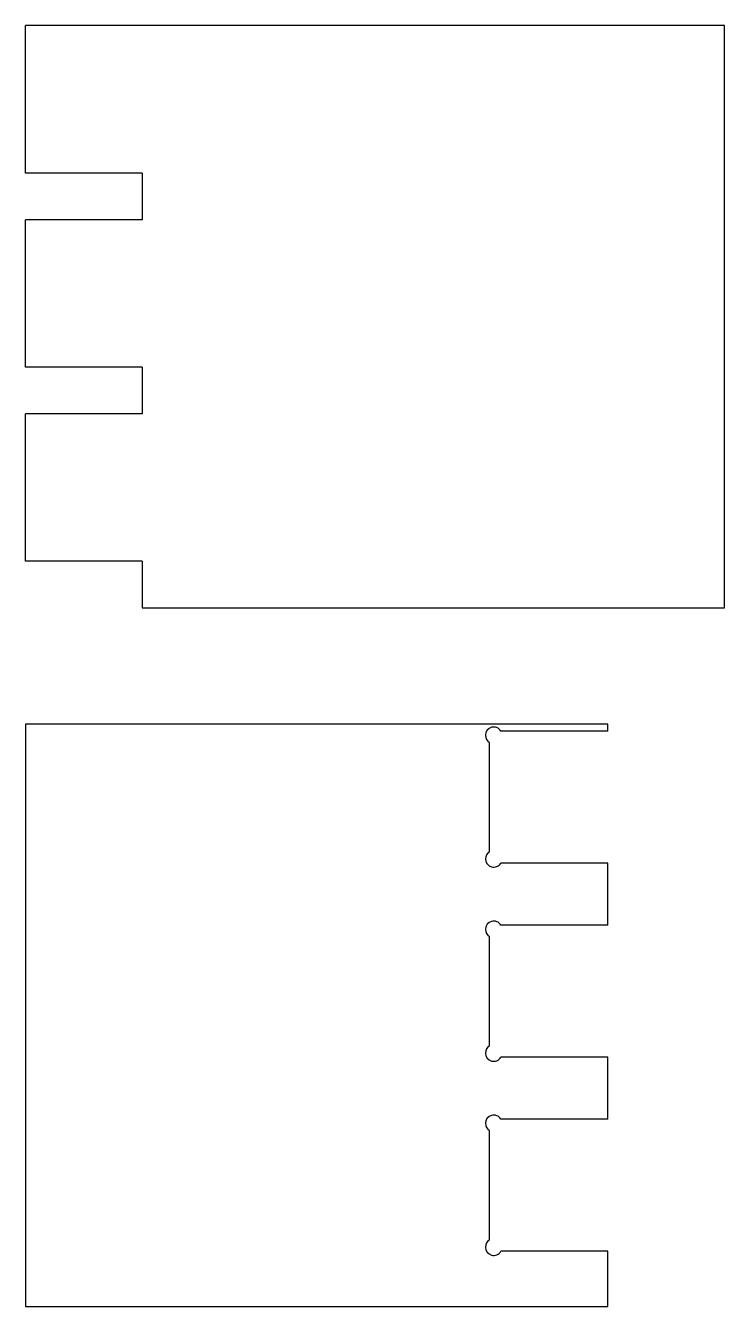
# Model space of a CAD drawing. Extents: x 0 to 60, y 0 to 110.
import ezdxf

# ---------------------------------------------------------------- set-up
doc = ezdxf.new("R2010")
doc.units = 0
doc.layers.get('0').update_dxf_attribs({"linetype": 'continuous'})

# ---------------------------------------------------------------- blocks, each defined once
blk = doc.blocks.new('TEST001')
at = {"color": 0}
for p, q in [((0, 97.33), (0, 110)), ((10, 110), (10, 110)), ((10, 110), (0, 110)), ((60, 110), (10, 110)), ((60, 60), (60, 110)), ((10, 97.33), (0, 97.33)), ((10, 97.33), (10, 93.33)), ((10, 93.33), (0, 93.33)), ((0, 80.67), (0, 93.33)), ((10, 80.67), (0, 80.67)), ((10, 80.67), (10, 76.67)), ((10, 76.67), (0, 76.67)), ((0, 64), (0, 76.67)), ((10, 64), (0, 64)), ((10, 64), (10, 60)), ((10, 60), (60, 60))]:
    blk.add_line(p, q, dxfattribs=at)
blk = doc.blocks.new('TEST')
at = {"color": 0}
for p, q in [((50, 50), (0, 50)), ((0, 50), (0, 0)), ((50, 49.4), (50, 50)), ((39.83, 39.04), (39.83, 48.43)), ((50, 49.4), (40.8, 49.4)), ((50, 38.07), (40.8, 38.07)), ((50, 32.74), (50, 38.07)), ((50, 32.74), (40.8, 32.74)), ((39.83, 22.38), (39.83, 31.77)), ((50, 21.4), (40.8, 21.4)), ((50, 16.07), (50, 21.4)), ((50, 16.07), (40.8, 16.07)), ((39.83, 5.71), (39.83, 15.1)), ((50, 4.74), (40.8, 4.74)), ((50, 0), (50, 4.74)), ((0, 0), (50, 0))]:
    blk.add_line(p, q, dxfattribs=at)
for centre, start, end in [((40.19, 49.05), 30, -180), ((40.19, 49.05), -180, -120), ((40.19, 38.43), 120, -180), ((40.19, 38.43), -180, -30), ((40.19, 32.38), 30, -180), ((40.19, 32.38), -180, -120), ((40.19, 21.76), 120, -180), ((40.19, 21.76), -180, -30), ((40.19, 15.72), 30, -180), ((40.19, 15.72), -180, -120), ((40.19, 5.09), 120, -180), ((40.19, 5.09), -180, -30)]:
    blk.add_arc(centre, 0.711, start, end, dxfattribs=at)

msp = doc.modelspace()

# ---------------------------------------------------------------- block references
at = {"color": 0}
for name in ['TEST001', 'TEST']:
    msp.add_blockref(name, (0, 0), dxfattribs=at)

doc.saveas('drawing.dxf')
